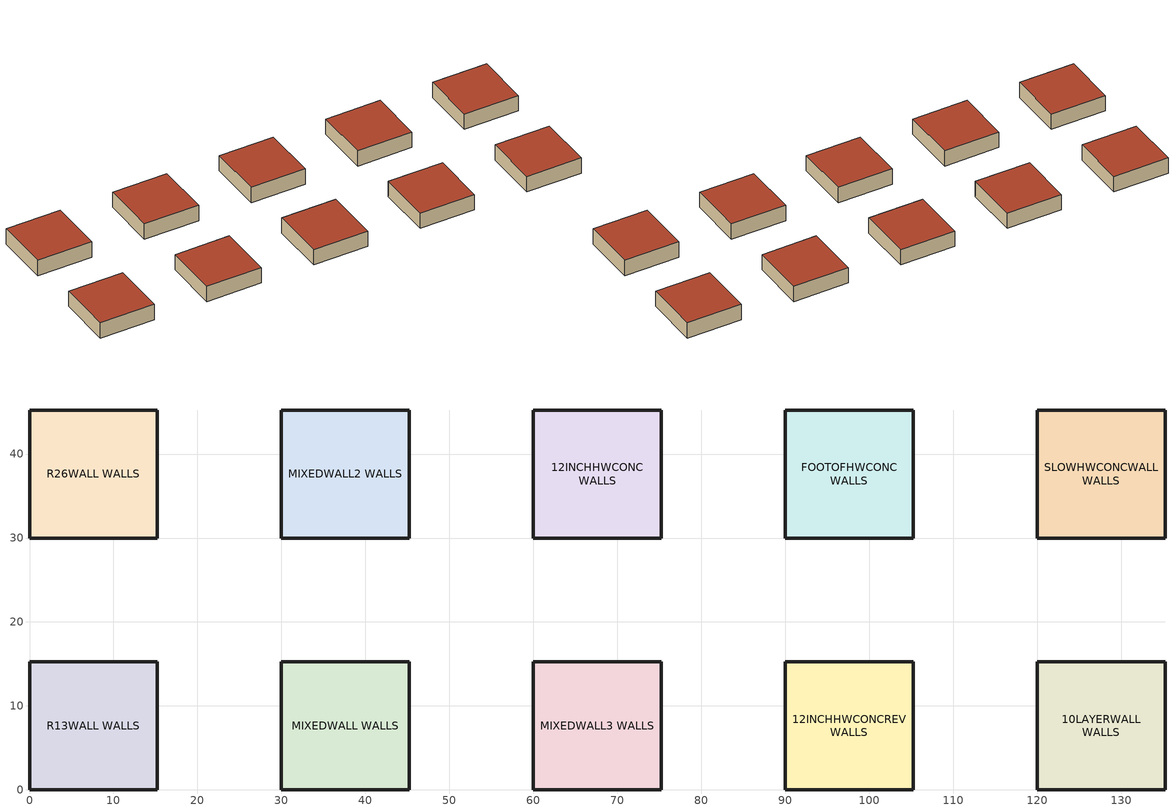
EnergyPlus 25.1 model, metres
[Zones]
R13WALL WALLS
 floor ground (SLAB FLOOR): 0,15.24 15.24,15.24 15.24,0 0,0 z0
 wall outside (R13WALL): 0,0 15.24,0 15.24,15.24 0,15.24 0,0 z0:4.57
 roof outside (ROOF31): 0,15.24 0,0 15.24,0 15.24,15.24 z4.57
R26WALL WALLS
 floor ground (SLAB FLOOR): 0,45.24 15.24,45.24 15.24,30 0,30 z0
 wall outside (R26WALL): 0,30 15.24,30 15.24,45.24 0,45.24 0,30 z0:4.57
 roof outside (ROOF31): 0,45.24 0,30 15.24,30 15.24,45.24 z4.57
MIXEDWALL WALLS
 floor ground (SLAB FLOOR): 30,15.24 45.24,15.24 45.24,0 30,0 z0
 wall outside (MIXEDWALL): 30,0 45.24,0 45.24,15.24 30,15.24 30,0 z0:4.57
 roof outside (ROOF31): 30,15.24 30,0 45.24,0 45.24,15.24 z4.57
MIXEDWALL2 WALLS
 floor ground (SLAB FLOOR): 30,45.24 45.24,45.24 45.24,30 30,30 z0
 wall outside (MIXEDWALL2): 30,30 45.24,30 45.24,45.24 30,45.24 30,30 z0:4.57
 roof outside (ROOF31): 30,45.24 30,30 45.24,30 45.24,45.24 z4.57
MIXEDWALL3 WALLS
 floor ground (SLAB FLOOR): 60,15.24 75.24,15.24 75.24,0 60,0 z0
 wall outside (MIXEDWALL3): 60,0 75.24,0 75.24,15.24 60,15.24 60,0 z0:4.57
 roof outside (ROOF31): 60,15.24 60,0 75.24,0 75.24,15.24 z4.57
12INCHHWCONC WALLS
 floor ground (SLAB FLOOR): 60,45.24 75.24,45.24 75.24,30 60,30 z0
 wall outside (12 INCHHWCONC): 60,30 75.24,30 75.24,45.24 60,45.24 60,30 z0:4.57
 roof outside (ROOF31): 60,45.24 60,30 75.24,30 75.24,45.24 z4.57
12INCHHWCONCREV WALLS
 floor ground (SLAB FLOOR): 90,15.24 105.24,15.24 105.24,0 90,0 z0
 wall outside (12 INCHHWCONCREV): 90,0 105.24,0 105.24,15.24 90,15.24 90,0 z0:4.57
 roof outside (ROOF31): 90,15.24 90,0 105.24,0 105.24,15.24 z4.57
FOOTOFHWCONC WALLS
 floor ground (SLAB FLOOR): 90,45.24 105.24,45.24 105.24,30 90,30 z0
 wall outside (FOOTOFHWCONC): 90,30 105.24,30 105.24,45.24 90,45.24 90,30 z0:4.57
 roof outside (ROOF31): 90,45.24 90,30 105.24,30 105.24,45.24 z4.57
10LAYERWALL WALLS
 floor ground (SLAB FLOOR): 120,15.24 135.24,15.24 135.24,0 120,0 z0
 wall outside (10 LAYERWALL): 120,0 135.24,0 135.24,15.24 120,15.24 120,0 z0:4.57
 roof outside (ROOF31): 120,15.24 120,0 135.24,0 135.24,15.24 z4.57
SLOWHWCONCWALL WALLS
 floor ground (SLAB FLOOR): 120,45.24 135.24,45.24 135.24,30 120,30 z0
 wall outside (SLOWHWCONCWALL): 120,30 135.24,30 135.24,45.24 120,45.24 120,30 z0:4.57
 roof outside (ROOF31): 120,45.24 120,30 135.24,30 135.24,45.24 z4.57
[Building]
CTF TEST ZONES: North Axis {deg}=0; Terrain=Suburbs; Loads Convergence Tolerance Value {W}=0.04; Temperature Convergence Tolerance Value {deltaC}=0.04; Solar Distribution=FullExterior; Maximum Number of Warmup Days=35; Minimum Number of Warmup Days=6
[Site:Location]
Denver Stapleton Intl Arpt CO USA WMO=724690: Latitude {deg}=39.77; Longitude {deg}=-104.87; Time Zone {hr}=-7; Elevation {m}=1611
[SizingPeriod:DesignDay] Day of Month=21; Humidity Condition Type=Wetbulb; Barometric Pressure {Pa}=83411; Rain Indicator=No; Snow Indicator=No; Daylight Saving Time Indicator=No; Solar Model Indicator=ASHRAEClearSky
Name | Month | Day Type | Maximum Dry-Bulb Temperature {C} | Daily Dry-Bulb Temperature Range {deltaC} | Wetbulb or DewPoint at Maximum Dry-Bulb {C} | Wind Speed {m/s} | Wind Direction {deg} | Sky Clearness
Denver Stapleton Intl Arpt Ann Htg 99.6% Condns DB | 12 | WinterDesignDay | -20 | 0 | -20 | 2.3 | 180 | 0
Denver Stapleton Intl Arpt No Solar Ann Clg .4% Condns DB=>MWB | 7 | SummerDesignDay | 34.1 | 15.2 | 15.9 | 4 | 120 | 0
Denver Stapleton Intl Arpt Ann Clg .4% Condns DB=>MWB | 7 | SummerDesignDay | 34.1 | 15.2 | 15.9 | 4 | 120 | 1
[Site:GroundTemperature:BuildingSurface]
18.89, 18.92, 19.02, 19.12, 19.21, 19.23, 19.07, 19.32, 19.09, 19.21, 19.13, 18.96
[Material:NoMass]
R13LAYER: Roughness=Rough; Thermal Resistance {m2-K/W}=2.290965; Thermal Absorptance=0.9; Solar Absorptance=0.75; Visible Absorptance=0.75
[Material] Thermal Absorptance=0.9
Name | Roughness | Thickness {m} | Conductivity {W/m-K} | Density {kg/m3} | Specific Heat {J/kg-K} | Solar Absorptance | Visible Absorptance
CONCRETE - SAND AND GRAVEL 4 IN | MediumRough | 0.101498 | 1.729577 | 2242.585 | 836.8 | 0.6 | 0.6
E2 - 1 / 2 IN SLAG OR STONE | Rough | 0.0127102 | 1.435549 | 881.0155 | 1673.6 | 0.55 | 0.55
E3 - 3 / 8 IN FELT AND MEMBRANE | Rough | 0.00954024 | 0.190253 | 1121.292 | 1673.6 | 0.75 | 0.75
B6 - 2 IN DENSE INSULATION | VeryRough | 0.0509016 | 0.0432394 | 91.30524 | 836.8 | 0.5 | 0.5
C12 - 2 IN HW CONCRETE | MediumRough | 0.0509016 | 1.729577 | 2242.585 | 836.8 | 0.65 | 0.65
A1 - 1 IN STUCCO | Smooth | 0.0253898 | 0.691831 | 1858.142 | 836.8 | 0.92 | 0.92
E1 - 3 / 4 IN PLASTER OR GYP BOARD | Smooth | 0.01905 | 0.726422 | 1601.846 | 836.8 | 0.92 | 0.92
C11 - 12 IN HW CONCRETE | MediumRough | 0.3048 | 1.729577 | 2242.585 | 836.8 | 0.65 | 0.65
C5 - 4 IN HW CONCRETE | MediumRough | 0.101498 | 1.729577 | 2242.585 | 836.8 | 0.65 | 0.65
SLOWHWCONC | Rough | 0.3048 | 0.172958 | 2242.585 | 836.8 | 0.65 | 0.65
[Construction]
R13WALL: R13LAYER
SLAB FLOOR: CONCRETE - SAND AND GRAVEL 4 IN
ROOF31: E2 - 1 / 2 IN SLAG OR STONE, E3 - 3 / 8 IN FELT AND MEMBRANE, B6 - 2 IN DENSE INSULATION, C12 - 2 IN HW CONCRETE
R26WALL: R13LAYER, R13LAYER
MIXEDWALL: A1 - 1 IN STUCCO, R13LAYER, R13LAYER, E1 - 3 / 4 IN PLASTER OR GYP BOARD
MIXEDWALL2: A1 - 1 IN STUCCO, R13LAYER, R13LAYER
MIXEDWALL3: R13LAYER, R13LAYER, R13LAYER, R13LAYER, E1 - 3 / 4 IN PLASTER OR GYP BOARD
12 INCHHWCONC: A1 - 1 IN STUCCO, C11 - 12 IN HW CONCRETE, E1 - 3 / 4 IN PLASTER OR GYP BOARD
12 INCHHWCONCREV: E1 - 3 / 4 IN PLASTER OR GYP BOARD, C11 - 12 IN HW CONCRETE, A1 - 1 IN STUCCO
FOOTOFHWCONC: C11 - 12 IN HW CONCRETE
10 LAYERWALL: A1 - 1 IN STUCCO, E1 - 3 / 4 IN PLASTER OR GYP BOARD, A1 - 1 IN STUCCO, E1 - 3 / 4 IN PLASTER OR GYP BOARD, A1 - 1 IN STUCCO, C5 - 4 IN HW CONCRETE, E1 - 3 / 4 IN PLASTER OR GYP BOARD, A1 - 1 IN STUCCO, E1 - 3 / 4 IN PLASTER OR GYP BOARD, E1 - 3 / 4 IN PLASTER OR GYP BOARD
SLOWHWCONCWALL: SLOWHWCONC
[Zone] Type=1; Multiplier=1; Ceiling Height {m}=autocalculate; Volume {m3}=autocalculate
R13WALL WALLS; R26WALL WALLS; MIXEDWALL WALLS; MIXEDWALL2 WALLS; MIXEDWALL3 WALLS; 12INCHHWCONC WALLS; 12INCHHWCONCREV WALLS; FOOTOFHWCONC WALLS; 10LAYERWALL WALLS; SLOWHWCONCWALL WALLS
[Exterior:Lights]
ExtLights: Schedule=AlwaysOn; Design Level {W}=5250; Control Option=AstronomicalClock
[Schedule:Day:Hourly]
On: 1, 1, 1, 1, 1, 1, 1, 1, 1, 1, 1, 1, 1, 1, 1, 1, 1, 1, 1, 1, 1, 1, 1, 1
[Schedule:Week:Daily]
On Weeks: On, On, On, On, On, On, On, On, On, On, On, On
[Schedule:Year]
AlwaysOn: On Weeks, 1, 1, 12, 31
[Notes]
CTFTestsPart1.idf
Basic file description: Conduction transfer tests for EnergyPlus
Run:      3 design days.
Building: Fictional 10 zone building.  Each zone has a different
wall construction, some are just R valued, some are concrete. No windows.
Internal: None.
System:   None.
Plant:    None.
SolDis=FullExterior, Aniso, Detailed Interior and Exterior Convection
Denver Stapleton Intl Arpt CO USA Annual Heating Design Conditions Wind Speed=2.3m/s Wind Dir=180
Coldest Month=December
Denver Stapleton Intl Arpt CO USA Annual Heating 99.6%, MaxDB=-20°C
Denver Stapleton Intl Arpt Annual Cooling Design Conditions Wind Speed=4m/s Wind Dir=120
Hottest Month=July
Denver Stapleton Intl Arpt CO USA Annual Cooling (DB=>MWB) .4%, MaxDB=34.1°C MWB=15.9°C
Denver Stapleton Intl Arpt Annual Cooling Design Conditions Wind Speed=4m/s Wind Dir=120
Hottest Month=July
Denver Stapleton Intl Arpt CO USA Annual Cooling (DB=>MWB) .4%, MaxDB=34.1°C MWB=15.9°C
